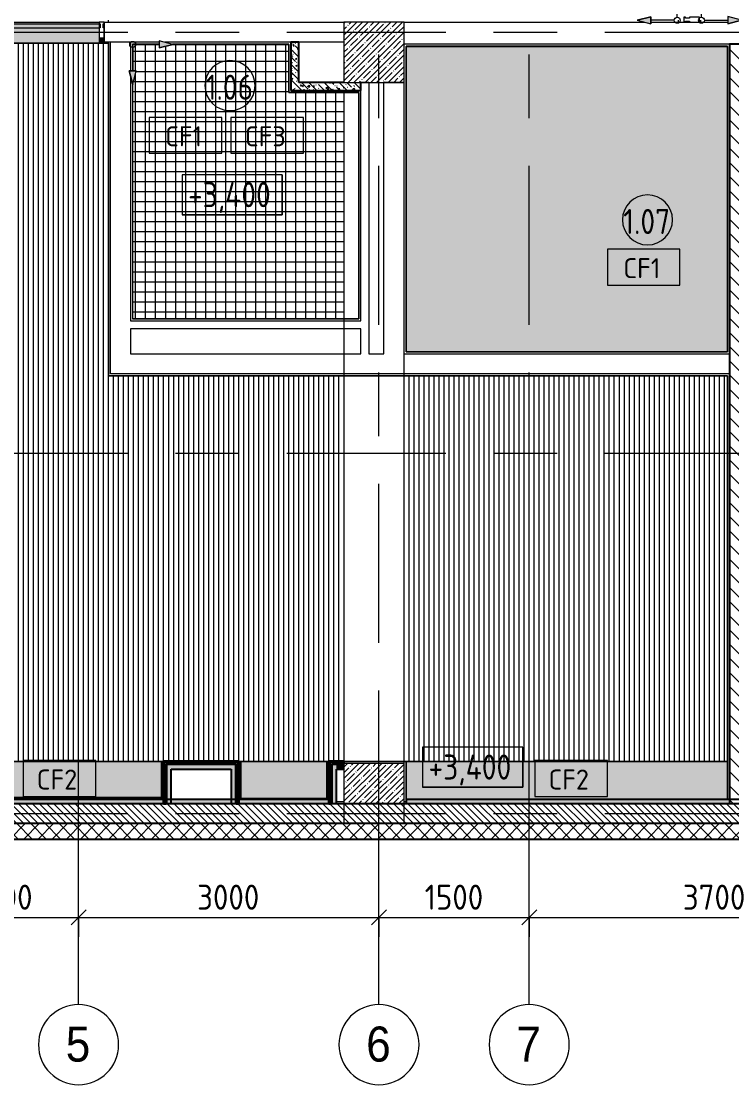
# Model space of a CAD drawing. Header units: millimetres. Extents: x -4196 to 190310, y -8553 to 29000.
# Drawn here: x 13438 to 20532, y -2706 to 7910 of the extents above; entities that cross this region are included whole.
import ezdxf

# ---------------------------------------------------------------- set-up
doc = ezdxf.new("R2010")
doc.units = ezdxf.units.MM
doc.linetypes.add('Осевая', pattern=[3175, 635, -476.25, 1587.5, -476.25])
for name, color, linetype, lineweight in [('A-ANNO-DIMS', 7, 'Continuous', 9), ('A-ANNO-DIMS-100', 7, 'Continuous', 9), ('A-AREA-IDEN', 7, 'Continuous', 9), ('A-CLNG', 7, 'Continuous', 9), ('A-CLNG-IDEN', 7, 'Continuous', 9), ('A-CLNG-PATT', 7, 'Continuous', 9), ('A-DETL-GENF', 7, 'Continuous', 9), ('A-FLOR', 7, 'Continuous', 9), ('A-GLAZ-CWMG', 7, 'Continuous', 9), ('A-WALL', 7, 'Continuous', 9), ('G-ANNO-DIMS', 7, 'Continuous', 9), ('I-WALL', 7, 'Continuous', 9), ('S-COLS', 7, 'Continuous', 9), ('Оси', 7, 'Continuous', 9), ('Оси-1', 7, 'Continuous', 20), ('Оси-2', 7, 'Осевая', 9)]:
    doc.layers.add(name, color=color, linetype=linetype, lineweight=lineweight)
for name, color, linetype, lineweight, true_color in [('A-WALL-1', 7, 'Continuous', 35, 0x3c3c3c), ('A-WALL-2', 7, 'Continuous', 25, 0x3c3c3c), ('A-WALL-FNSH-1', 7, 'Continuous', 9, 0x3c3c3c), ('A-WALL-FNSH-2', 7, 'Continuous', 13, 0x3c3c3c)]:
    doc.layers.add(name, color=color, linetype=linetype, lineweight=lineweight, true_color=true_color)
doc.styles.add('Arial', font='arial.ttf', dxfattribs={"width": 0.9, "height": 350})
doc.styles.add('GOST Common', font='GOST_Common.ttf', dxfattribs={"width": 0.9, "height": 250})
doc.styles.add('GOST Common_1', font='GOST_Common.ttf', dxfattribs={"height": 200})
doc.styles.add('ISOCPEUR', font='isocpeur.ttf', dxfattribs={"width": 0.9, "height": 250})
doc.dimstyles.new('ISO-2_5_0_9К_БОЛЬШОЙ', dxfattribs={"dimscale": 304.8, "dimtxt": 248.995294, "dimasz": 0.492126, "dimexe": 0.393701, "dimexo": 0.984252, "dimgap": 0, "dimtad": 1, "dimdec": 0, "dimrnd": 10, "dimzin": 0, "dimdsep": 46, "dimtxsty": 'ISOCPEUR', "dimblk1": 'OBLIQUE', "dimblk2": 'OBLIQUE', "dimsah": 1, "dimcen": 0.09, "dimdle": 0.393701, "dimazin": 0, "dimtfac": 1, "dimtdec": 4, "dimtix": 1, "dimtmove": 0, "dimatfit": 3, "dimfxl": 1, "dimtvp": 1, "dimtolj": 1, "dimtzin": 0, "dimarcsym": 2})
pattern_1 = [(135, (0, 0), (-75.43415, -75.43415), [106.68, -17.78, 3.556, -17.78]), (135, (0, 75.39), (-75.43415, -75.43415), []), (50, (0, 0), (127.5292, -11.1576), [13.335, -146.685]), (355, (0, 0), (-24.6697, 133.74), [10.668, -117.348]), (100.451, (10.63, -0.93), (102.8597, 122.5818), [11.333, -124.663]), (46.184, (0, 35.56), (189.7552, -29.4304), [20.002, -220.027]), (96.636, (15.81, 33.1), (166.1822, 173.1996), [17, -186.995]), (351.184, (0, 35.56), (166.184, 173.1976), [16.002, -176.022]), (21, (17.78, 26.67), (106.13027, -71.586), [13.335, -146.685]), (326, (17.78, 26.67), (43.2619, 128.93175), [10.668, -117.348]), (71.451, (26.62, 20.7), (149.392, 57.34505), [11.333, -124.663]), (37.5, (0, 0), (2.16223, 59.18836), [3.353, -112.573, 3.353, -115.773, -117.793]), (37.5, (0, 0), (2.16223, 59.18836), [-235.052, 3.353, -114.44]), (7.5, (0, 0), (46.77386, 70.12615), [3.353, -64.567, 3.353, -109.906, -44.894]), (7.5, (0, 0), (46.77386, 70.12615), [-181.178, 3.353, -41.542]), (327.5, (-39.65, 0), (94.91367, -4.01009), [3.353, -41.097, 3.353, -135.331, -184.023]), (327.5, (-39.65, 0), (94.91367, -4.01009), [-183.134, 3.353, -180.67]), (317.5, (-57.43, 0), (103.69057, 17.79882), [3.353, -54.432, 3.353, -88.748, -130.683]), (317.5, (-57.43, 0), (103.69057, 17.79882), [-149.885, 3.353, -127.33])]
pattern_2 = [(0, (0, 0), (121.92, 30.48), [10.058, -81.382, 10.058, -81.382, -487.68]), (0, (0, 0), (121.92, 30.48), [-182.88, 10.058, -172.822, 10.058, -81.382, -213.36]), (0, (0, 0), (121.92, 30.48), [-457.2, 10.058, -50.902, 10.058, -142.342]), (120, (45.72, 15.24), (-87.356454, 90.345817), [10.058, -81.382, 10.058, -81.382, -487.68]), (120, (45.72, 15.24), (-87.356454, 90.345817), [-182.88, 10.058, -172.822, 10.058, -81.382, -213.36]), (120, (45.72, 15.24), (-87.356454, 90.345817), [-457.2, 10.058, -50.902, 10.058, -142.342]), (240, (60.96, 76.2), (-34.563546, -120.825817), [10.058, -81.382, 10.058, -81.382, -487.68]), (240, (60.96, 76.2), (-34.563546, -120.825817), [-182.88, 10.058, -172.822, 10.058, -81.382, -213.36]), (240, (60.96, 76.2), (-34.563546, -120.825817), [-457.2, 10.058, -50.902, 10.058, -142.342])]
pattern_3 = [(45, (0, 0), (-106.066, 106.066), []), (135, (0, 0), (-106.066, -106.066), [])]

# ---------------------------------------------------------------- blocks, each defined once
blk = doc.blocks.new('BSC_Колонна _Прямоугольная - 600х600-V53-План потолков с обозначением видов отделки и геометрии 1 этажа в осях 1-12')
at = {"layer": 'S-COLS'}
h = blk.add_hatch(dxfattribs=at)
h.set_pattern_fill('FP_71', color=256, style=0, pattern_type=2)
h.set_pattern_definition([(45, (-16960, -7600), (-57.02463, 57.02463), []), (45, (-16902.975, -7600), (-57.02463, 57.02463), [100.806, -20.161, 3.353, -16.808])])
h.paths.add_polyline_path([(100, -300), (300, -300), (300, 300), (-300, 300), (-300, -300), (-189, -300)])
for p, q in [((300, 300), (-300, 300)), ((-300, 300), (-300, -300)), ((300, -300), (300, 300)), ((-300, -300), (300, -300))]:
    blk.add_line(p, q, dxfattribs=at)
blk = doc.blocks.new('Прямоугольный импост - Импост структурный с накладкой - 190мм-33226260-План потолков с обозначением видов отделки и геометрии 1 этажа в осях 1-12')
at = {"layer": 'A-GLAZ-CWMG'}
for points in [[(12875, 7883), (14215, 7883), (14215, 7900), (12875, 7900)], [(12959, 7843), (14215, 7843), (14215, 7883), (12875, 7883), (12875, 7843)], [(14119, 7693), (14215, 7693), (14215, 7843), (12875, 7843), (12875, 7693)]]:
    blk.add_hatch(color=256, dxfattribs=at).paths.add_polyline_path(points)
for p, q in [((12875, 7883), (12875, 7900)), ((12875, 7900), (14215, 7900)), ((12875, 7843), (12875, 7883)), ((12875, 7883), (14215, 7883)), ((14215, 7900), (14215, 7883)), ((14215, 7883), (14215, 7843)), ((12875, 7693), (12875, 7843)), ((12875, 7843), (14215, 7843)), ((14215, 7843), (14215, 7693)), ((12875, 7693), (14215, 7693))]:
    blk.add_line(p, q, dxfattribs=at)
blk = doc.blocks.new('Прямоугольный импост - Импост структурный с накладкой - 190мм-33226835-План потолков с обозначением видов отделки и геометрии 1 этажа в осях 1-12')
at = {"layer": 'A-GLAZ-CWMG'}
blk.add_hatch(color=256, dxfattribs=at).paths.add_polyline_path([(-50, 190), (0, 190), (0, 140), (-50, 140), (-50, 183)])
blk.add_line((0, 190), (0, 183), dxfattribs=at)
blk = doc.blocks.new('Прямоугольный импост - Импост структурный с накладкой - 160мм Темный-33226830-План потолков с обозначением видов отделки и геометрии 1 этажа в осях 1-12')
at = {"layer": 'A-GLAZ-CWMG'}
for p, q in [((-50, 40), (-50, 140)), ((-50, 140), (0, 140)), ((0, 140), (0, 40)), ((-40, 40), (-50, 40)), ((-50, -17), (-50, 0)), ((-50, 0), (-40, 0)), ((-40, 0), (-40, 40)), ((0, 40), (-10, 40)), ((-10, 40), (-10, 0)), ((0, -17), (-50, -17)), ((-10, 0), (0, 0)), ((0, 0), (0, -17))]:
    blk.add_line(p, q, dxfattribs=at)
blk = doc.blocks.new('Прямоугольный импост - Импост структурный с накладкой - 160мм Темный-32772041-План потолков с обозначением видов отделки и геометрии 1 этажа в осях 1-12')
at = {"layer": 'A-GLAZ-CWMG'}
for p, q in [((-50, 0), (-50, 17)), ((-50, 17), (0, 17)), ((-40, 0), (-50, 0)), ((-40, -40), (-40, 0)), ((-10, 0), (-10, -40)), ((0, 0), (-10, 0)), ((0, 17), (0, 0)), ((-50, -140), (-50, -40)), ((-50, -40), (-40, -40)), ((-10, -40), (0, -40)), ((0, -40), (0, -140)), ((0, -140), (-50, -140))]:
    blk.add_line(p, q, dxfattribs=at)
blk = doc.blocks.new('Начало раскладки_красным - Начало раскладки_красным-26112293-План потолков с обозначением видов отделки и геометрии 1 этажа в осях 1-12')
at = {"layer": 'A-DETL-GENF'}
for points in [[(-36, 265), (36, 265), (0, 400), (-20, 327)], [(265, -36), (400, 0), (265, 36), (265, -29)]]:
    blk.add_hatch(color=256, dxfattribs=at).paths.add_polyline_path(points)
for p, q in [((0, 400), (-36, 265)), ((0, 400), (-36, 265)), ((36, 265), (0, 400)), ((0, 400), (36, 265)), ((-36, 265), (36, 265)), ((-36, 265), (36, 265)), ((0, 30), (0, 265)), ((30, 0), (265, 0)), ((400, 0), (265, 36)), ((265, 36), (265, -36)), ((400, 0), (265, 36)), ((265, 36), (265, -36)), ((400, 0), (265, -36)), ((265, -36), (400, 0))]:
    blk.add_line(p, q, dxfattribs=at)
blk.add_circle((0, 0), 30, dxfattribs=at)
blk = doc.blocks.new('Начало раскладки_красным - Начало раскладки_красным-26104805-План потолков с обозначением видов отделки и геометрии 1 этажа в осях 1-12')
at = {"layer": 'A-DETL-GENF'}
for points in [[(-36, 265), (36, 265), (0, 400)], [(-265, -36), (-265, 36), (-400, 0), (-326, -20)]]:
    blk.add_hatch(color=256, dxfattribs=at).paths.add_polyline_path(points)
for p, q in [((0, 400), (-36, 265)), ((0, 400), (-36, 265)), ((36, 265), (0, 400)), ((0, 400), (36, 265)), ((-36, 265), (36, 265)), ((-36, 265), (36, 265)), ((0, 30), (0, 265)), ((-265, 36), (-400, 0)), ((-400, 0), (-265, 36)), ((-400, 0), (-265, -36)), ((-400, 0), (-265, -36)), ((-265, -36), (-265, 36)), ((-265, 36), (-265, -36)), ((-30, 0), (-265, 0))]:
    blk.add_line(p, q, dxfattribs=at)
blk.add_circle((0, 0), 30, dxfattribs=at)
blk = doc.blocks.new('Начало раскладки_красным - Начало раскладки_красным-26112907-План потолков с обозначением видов отделки и геометрии 1 этажа в осях 1-12')
at = {"layer": 'A-DETL-GENF'}
for points in [[(265, -36), (400, 0), (265, 36), (265, 1)], [(0, -400), (36, -265), (-36, -265), (0, -399)]]:
    blk.add_hatch(color=256, dxfattribs=at).paths.add_polyline_path(points)
for p, q in [((30, 0), (265, 0)), ((400, 0), (265, 36)), ((265, 36), (265, -36)), ((400, 0), (265, 36)), ((265, 36), (265, -36)), ((400, 0), (265, -36)), ((0, -30), (0, -265)), ((265, -36), (400, 0)), ((36, -265), (-36, -265)), ((-36, -265), (0, -400)), ((0, -400), (-36, -265)), ((-36, -265), (36, -265)), ((0, -400), (36, -265)), ((0, -400), (36, -265))]:
    blk.add_line(p, q, dxfattribs=at)
blk.add_circle((0, 0), 30, dxfattribs=at)
blk = doc.blocks.new('Ось сетки - D8-29747960-План потолков с обозначением видов отделки и геометрии 1 этажа в осях 1-12')
at = {"layer": 'Оси-1'}
for start, end in [(360, 180), (180, 360)]:
    blk.add_arc((0, 0), 4, start, end, dxfattribs=at)
blk = doc.blocks.new('DIMBLOCK4-План потолков с обозначением видов отделки и геометрии 1 этажа в осях 1-12')
at = {"layer": 'A-ANNO-DIMS-100'}
for p, q in [((12510, -1230), (12510, -916)), ((14010, -1230), (14010, -916)), ((12510, -1036), (14010, -1036)), ((12510, -1036), (12510, -1230)), ((14010, -1036), (14010, -1230))]:
    blk.add_line(p, q, dxfattribs=at)
at = {"layer": 'A-ANNO-DIMS-100', "lineweight": 20}
for p, q in [((12510, -1036), (12435, -1111)), ((12510, -1036), (12585, -961)), ((14010, -1036), (13935, -1111)), ((14010, -1036), (14085, -961))]:
    blk.add_line(p, q, dxfattribs=at)
at = {"layer": 'A-ANNO-DIMS-100', "color": 0, "insert": (12966, -709), "char_height": 250, "width": 706.76, "attachment_point": 1, "line_spacing_factor": 1.149209, "style": 'ISOCPEUR'}
blk.add_mtext('1500', dxfattribs=at)
blk = doc.blocks.new('_Oblique')
at = {"color": 0, "linetype": 'ByBlock', "lineweight": -2}
blk.add_line((-0.5, -0.5), (0.5, 0.5), dxfattribs=at)
blk = doc.blocks.new('DIMBLOCK5-План потолков с обозначением видов отделки и геометрии 1 этажа в осях 1-12')
at = {"layer": 'A-ANNO-DIMS-100'}
for p, q in [((14010, -1230), (14010, -916)), ((17010, -1230), (17010, -916)), ((14010, -1036), (17010, -1036)), ((14010, -1036), (14010, -1230)), ((17010, -1036), (17010, -1230))]:
    blk.add_line(p, q, dxfattribs=at)
at = {"layer": 'A-ANNO-DIMS-100', "lineweight": 20}
for p, q in [((14010, -1036), (13935, -1111)), ((14010, -1036), (14085, -961)), ((17010, -1036), (16935, -1111)), ((17010, -1036), (17085, -961))]:
    blk.add_line(p, q, dxfattribs=at)
at = {"layer": 'A-ANNO-DIMS-100', "color": 0, "insert": (15194, -709), "char_height": 250, "width": 758.48, "attachment_point": 1, "line_spacing_factor": 1.149209, "style": 'ISOCPEUR'}
blk.add_mtext('3000', dxfattribs=at)
blk = doc.blocks.new('DIMBLOCK6-План потолков с обозначением видов отделки и геометрии 1 этажа в осях 1-12')
at = {"layer": 'A-ANNO-DIMS-100'}
for p, q in [((17010, -1230), (17010, -916)), ((18510, -1230), (18510, -916)), ((17010, -1036), (18510, -1036)), ((17010, -1036), (17010, -1230)), ((18510, -1036), (18510, -1230))]:
    blk.add_line(p, q, dxfattribs=at)
at = {"layer": 'A-ANNO-DIMS-100', "lineweight": 20}
for p, q in [((17010, -1036), (16935, -1111)), ((17010, -1036), (17085, -961)), ((18510, -1036), (18435, -1111)), ((18510, -1036), (18585, -961))]:
    blk.add_line(p, q, dxfattribs=at)
at = {"layer": 'A-ANNO-DIMS-100', "color": 0, "insert": (17466, -709), "char_height": 250, "width": 706.76, "attachment_point": 1, "line_spacing_factor": 1.149209, "style": 'ISOCPEUR'}
blk.add_mtext('1500', dxfattribs=at)
blk = doc.blocks.new('DIMBLOCK7-План потолков с обозначением видов отделки и геометрии 1 этажа в осях 1-12')
at = {"layer": 'A-ANNO-DIMS-100'}
for p, q in [((18510, -1230), (18510, -916)), ((22210, -1230), (22210, -916)), ((18510, -1036), (22210, -1036)), ((18510, -1036), (18510, -1230)), ((22210, -1036), (22210, -1230))]:
    blk.add_line(p, q, dxfattribs=at)
at = {"layer": 'A-ANNO-DIMS-100', "lineweight": 20}
for p, q in [((18510, -1036), (18435, -1111)), ((18510, -1036), (18585, -961)), ((22210, -1036), (22135, -1111)), ((22210, -1036), (22285, -961))]:
    blk.add_line(p, q, dxfattribs=at)
at = {"layer": 'A-ANNO-DIMS-100', "color": 0, "insert": (20044, -709), "char_height": 250, "width": 758.48, "attachment_point": 1, "line_spacing_factor": 1.149209, "style": 'ISOCPEUR'}
blk.add_mtext('3700', dxfattribs=at)
blk = doc.blocks.new('Марка_Помещения - Номер-25198446-План потолков с обозначением видов отделки и геометрии 1 этажа в осях 1-12')
at = {"layer": 'A-AREA-IDEN'}
for start, end in [(360, 180), (180, 360)]:
    blk.add_arc((0, 0), 2.5, start, end, dxfattribs=at)
blk = doc.blocks.new('М_потолков - Марка_ Имя типа-25382930-План потолков с обозначением видов отделки и геометрии 1 этажа в осях 1-12')
at = {"layer": 'A-CLNG-IDEN'}
for p, q in [((3.625, 1.984375), (-3.625, 1.984375)), ((-3.625, 1.984375), (-3.625, -1.59375)), ((3.625, -1.59375), (3.625, 1.984375)), ((-3.625, -1.59375), (3.625, -1.59375))]:
    blk.add_line(p, q, dxfattribs=at)
blk = doc.blocks.new('Высотные отметки - 10х4_h_-17668695-План потолков с обозначением видов отделки и геометрии 1 этажа в осях 1-12')
at = {"layer": 'G-ANNO-DIMS'}
for p, q in [((-5, 4), (-5, 0)), ((5, 4), (-5, 4)), ((5, 4), (-5, 4)), ((-5, 4), (-5, 0)), ((5, 4), (5, 0)), ((5, 0), (5, 4)), ((5, 0), (-5, 0)), ((-5, 0), (5, 0))]:
    blk.add_line(p, q, dxfattribs=at)

msp = doc.modelspace()

# ---------------------------------------------------------------- hatches: boundary and pattern name
at = {"layer": 'A-CLNG-PATT'}
h = msp.add_hatch(dxfattribs=at)
h.set_pattern_fill('FP_82', color=256, style=0, pattern_type=2)
h.set_pattern_definition([(90, (8860, 9760.774), (-50, 3e-15), [])])
h.paths.add_polyline_path([(9476.8, 521), (12160, 521), (12160, 7050), (11460, 7050), (11460, 7680), (8760, 7680), (8760, 7120), (8260, 7120), (8260, 521), (8813.6, 521)])
h.paths.add_polyline_path([(16660, 521), (16660, 4370), (14310, 4370), (14310, 7693), (12780, 7693), (12780, 7050), (12760, 7050), (12760, 521), (16108.2, 521)])
h.paths.add_polyline_path([(20490, 521), (20490, 4370), (17260, 4370), (17260, 521), (20299.5, 521)])
h.paths.add_polyline_path([(7660, 521), (7660, 7120), (7640, 7120), (7640, 7693), (3750, 7693), (3750, 916.4), (3785.1, 785.8), (3750, 785.7), (3750, 521), (4013.8, 521), (4013.7, 557.4), (4149, 521), (7487.3, 521)])
h = msp.add_hatch(dxfattribs=at)
h.set_pattern_fill('FP_94', color=256, style=0, pattern_type=2)
h.set_pattern_definition([(270, (15680.02, 6310), (100, 6e-15), []), (0, (15680.02, 6310), (0, 100), [])])
h.paths.add_polyline_path([(16660, 4940), (16660, 7200), (16110, 7200), (16110, 7680), (14951, 7679.2), (14815.8, 7642.9), (14815.7, 7680), (14550, 7680), (14550, 7414.2), (14587.4, 7414.3), (14551, 7280), (14550, 7280), (14550, 4940), (15873.8, 4940)])
msp.add_hatch(color=256, dxfattribs=at).paths.add_polyline_path([(18986.5, 4610), (20490, 4610), (20490, 7660), (17280, 7660), (17280, 4610)])
h = msp.add_hatch(color=256, dxfattribs=at)
h.paths.add_polyline_path([(17280, 140), (20490, 140), (20490, 520), (17280, 520), (17280, 500)])
h.paths.add_polyline_path([(3750, 140), (6810, 140), (6809, 521), (4148.1, 521), (4013.8, 484.9), (4013.7, 521), (3750, 521), (3750, 150)])
h.paths.add_polyline_path([(8813.6, 140), (9338.7, 140), (9338.7, 521), (8280.7, 521), (8280.7, 140)])
h.paths.add_polyline_path([(16108.2, 140.5), (16488.8, 140.5), (16488.8, 521), (15631, 521), (15631, 140.5)])
h.paths.add_polyline_path([(12139, 140.6), (12139, 520), (9930, 520), (9930, 140.6), (11466.2, 140.6)])
h.paths.add_polyline_path([(12792.5, 141), (14839, 141), (14839, 521), (12781, 521), (12781, 141)])
at = {"layer": 'A-WALL'}
h = msp.add_hatch(dxfattribs=at)
h.set_pattern_fill('FP_30', color=256, style=0, pattern_type=2)
h.set_pattern_definition([(135, (0, 0), (-35.35534, -35.35534), [])])
h.paths.add_polyline_path([(29209.7, -100), (29209.7, 100), (26160, 100), (26160, -100), (28707.9, -100)])
h.paths.add_polyline_path([(4171.6, -100), (21910, -100), (21910, 100), (3730, 100), (3730, -100)])
h.paths.add_polyline_path([(25560, -100), (25560, 100), (22510, 100), (22510, -100), (24729.1, -100)])
h = msp.add_hatch(dxfattribs=at)
h.set_pattern_fill('FP_6', color=256, style=0, pattern_type=2)
h.set_pattern_definition([(45, (0, 0), (-70.71068, 70.71068), []), (135, (0, 0), (-70.71068, -70.71068), [])])
h.paths.add_polyline_path([(18097.6, -250), (37991.9, -250), (37991.9, -100), (-260, -100), (-260, -250), (16771.3, -250)])
at = {"layer": 'I-WALL'}
h = msp.add_hatch(dxfattribs=at)
h.set_pattern_fill('FP_39', color=256, style=0, pattern_type=2)
h.set_pattern_definition(pattern_1)
h.paths.add_polyline_path([(16210, 7220), (16210, 7700), (16130, 7700), (16130, 7220)])
h = msp.add_hatch(dxfattribs=at)
h.set_pattern_fill('FP_19', color=256, style=0, pattern_type=2)
h.set_pattern_definition([(135, (0, 0), (-70.7107, -70.7107), [])])
h.paths.add_polyline_path([(20710, 100), (20710, 6154.4), (20693.9, 6214.2), (20710, 6214.3), (20710, 6743.8), (20693.6, 6743.8), (20710, 6805.1), (20709.6, 7680), (20510, 7680), (20510, 100)])
h = msp.add_hatch(dxfattribs=at)
h.set_pattern_fill('FP_39', color=256, style=0, pattern_type=2)
h.set_pattern_definition(pattern_1)
h.paths.add_polyline_path([(16810, 7220), (16830, 7220), (16830, 7300), (16210, 7300), (16210, 7220), (16771.3, 7220)])
h = msp.add_hatch(dxfattribs=at)
h.set_pattern_fill('FP_88', color=256, style=0, pattern_type=2)
h.set_pattern_definition(pattern_3)
h.paths.add_polyline_path([(14860, 140), (14872.5, 141), (14872.5, 520), (14860, 520), (14860, 141)])
h = msp.add_hatch(dxfattribs=at)
h.set_pattern_fill('FP_88', color=256, style=0, pattern_type=2)
h.set_pattern_definition(pattern_3)
h.paths.add_polyline_path([(15610, 507.5), (15610, 520), (14872.5, 519.7), (14872.5, 507.5), (15597.5, 507.5)])
h = msp.add_hatch(dxfattribs=at)
h.set_pattern_fill('FP_88', color=256, style=0, pattern_type=2)
h.set_pattern_definition(pattern_3)
h.paths.add_polyline_path([(14872.5, 140), (14885, 141), (14885, 507.5), (14872.5, 507.5), (14872.5, 141)])
h = msp.add_hatch(dxfattribs=at)
h.set_pattern_fill('FP_88', color=256, style=0, pattern_type=2)
h.set_pattern_definition(pattern_3)
h.paths.add_polyline_path([(15597.5, 495), (15597.5, 507.5), (14885, 507.5), (14885, 495), (15585, 495)])
for points in [[(14885, 140), (14935, 141), (14935, 495), (14885, 495), (14885, 141)], [(15445.1, 445), (15585, 445), (15585, 495), (14935, 495), (14935, 445)], [(15585, 140), (15585, 445), (15535, 445), (15535, 140)], [(16585, 100), (16585, 495), (16535, 495), (16535, 100)], [(16660, 445), (16660, 495), (16585, 495), (16585, 445)]]:
    msp.add_hatch(color=256, dxfattribs=at).paths.add_polyline_path(points)
h = msp.add_hatch(dxfattribs=at)
h.set_pattern_fill('FP_88', color=256, style=0, pattern_type=2)
h.set_pattern_definition(pattern_3)
h.paths.add_polyline_path([(15596.1, 140), (15597.5, 140.5), (15597.5, 495), (15585, 495), (15585, 140)])
h = msp.add_hatch(dxfattribs=at)
h.set_pattern_fill('FP_88', color=256, style=0, pattern_type=2)
h.set_pattern_definition(pattern_3)
h.paths.add_polyline_path([(15610, 140), (15610, 507.5), (15597.5, 507.5), (15597.5, 140), (15608.6, 140)])
h = msp.add_hatch(dxfattribs=at)
h.set_pattern_fill('FP_88', color=256, style=0, pattern_type=2)
h.set_pattern_definition(pattern_3)
h.paths.add_polyline_path([(16510, 100), (16522.5, 100), (16522.5, 520), (16510, 520), (16510, 111.5)])
h = msp.add_hatch(dxfattribs=at)
h.set_pattern_fill('FP_88', color=256, style=0, pattern_type=2)
h.set_pattern_definition(pattern_3)
h.paths.add_polyline_path([(16535, 507.5), (16660, 507.5), (16660, 520), (16522.5, 520), (16522.5, 507.5)])
h = msp.add_hatch(dxfattribs=at)
h.set_pattern_fill('FP_88', color=256, style=0, pattern_type=2)
h.set_pattern_definition(pattern_3)
h.paths.add_polyline_path([(16522.5, 100), (16535, 100), (16535, 507.5), (16522.5, 507.5), (16522.5, 112.2)])
h = msp.add_hatch(dxfattribs=at)
h.set_pattern_fill('FP_88', color=256, style=0, pattern_type=2)
h.set_pattern_definition(pattern_3)
h.paths.add_polyline_path([(16535, 495), (16660, 495), (16660, 507.5), (16535, 507.5), (16535, 500)])
h = msp.add_hatch(dxfattribs=at)
h.set_pattern_fill('FP_80', color=256, style=0, pattern_type=2)
h.set_pattern_definition(pattern_2)
h.paths.add_polyline_path([(16108.2, 100), (16510, 100), (16510, 140), (12760, 140), (12760, 100), (15445.1, 100)])
h = msp.add_hatch(dxfattribs=at)
h.set_pattern_fill('FP_80', color=256, style=0, pattern_type=2)
h.set_pattern_definition(pattern_2)
h.paths.add_polyline_path([(21910, 100), (21910, 140), (20710, 140), (20710, 100), (20750.2, 100)])
h.paths.add_polyline_path([(17280, 100), (20510, 100), (20510, 140), (17280, 140), (17280, 120)])
at = {"layer": 'S-COLS'}
h = msp.add_hatch(dxfattribs=at)
h.set_pattern_fill('FP_1', color=256, style=0, pattern_type=2)
h.set_pattern_definition([(45, (0, 0), (-57.02463, 57.02463), []), (45, (57.025, 0), (-57.02463, 57.02463), [100.806, -20.161, 3.353, -16.808])])
h.paths.add_polyline_path([(17260, 100), (17260, 500), (16660, 500), (16660, 100), (16771.3, 100)])

# ---------------------------------------------------------------- linework, layer by layer
at = {"layer": 'A-CLNG'}
for p, q in [((6810, 521), (20490, 521)), ((14839, 521.5), (12781, 521.5)), ((14839, 521), (14839, 521.5)), ((16488.8, 521), (15631, 521)), ((20490, 520), (17280, 520)), ((15631, 140.5), (16488.8, 140.5))]:
    msp.add_line(p, q, dxfattribs=at)
at = {"layer": 'A-FLOR'}
for p, q in [((16660, 7220), (16660, 520)), ((17260, 500), (17260, 7300)), ((17260, 500), (16660, 500))]:
    msp.add_line(p, q, dxfattribs=at)
at = {"layer": 'A-WALL'}
for p, q in [((14872.5, 507.5), (14872.5, 100)), ((15597.5, 507.5), (14872.5, 507.5)), ((15597.5, 100), (15597.5, 507.5)), ((16522.5, 507.5), (16522.5, 100)), ((16660, 507.5), (16522.5, 507.5)), ((-260, -250), (37991.9, -250))]:
    msp.add_line(p, q, dxfattribs=at)
at = {"layer": 'A-WALL-1'}
for p, q in [((14860, 520), (14860, 100)), ((15610, 520), (14860, 520)), ((14885, 495), (14885, 100)), ((15585, 495), (14885, 495)), ((15585, 100), (15585, 495)), ((15610, 100), (15610, 520)), ((16510, 520), (16510, 100)), ((16660, 520), (16510, 520)), ((16535, 495), (16535, 100)), ((16660, 495), (16535, 495)), ((16660, 495), (16660, 520)), ((14860, 100), (14885, 100)), ((15585, 100), (15610, 100)), ((16510, 100), (16535, 100))]:
    msp.add_line(p, q, dxfattribs=at)
at = {"layer": 'A-WALL-2'}
for p, q in [((16130, 7700), (16130, 7220)), ((16210, 7700), (16130, 7700)), ((16210, 7300), (16210, 7700)), ((20510, 7680), (20510, 100)), ((20710, 7680), (20510, 7680)), ((16130, 7220), (16830, 7220)), ((16660, 7300), (16210, 7300)), ((16830, 7220), (16830, 7300)), ((14935, 100), (14935, 445)), ((14935, 445), (15535, 445)), ((15535, 445), (15535, 100)), ((16585, 100), (16585, 445)), ((16585, 445), (16660, 445)), ((16660, 445), (16660, 495)), ((16510, 140), (12760, 140)), ((21910, 140), (17280, 140)), ((17280, 140), (17280, 100)), ((3730, 100), (21910, 100)), ((21910, -100), (3730, -100))]:
    msp.add_line(p, q, dxfattribs=at)
at = {"layer": 'A-WALL-FNSH-1'}
msp.add_line((-268, -258), (37991.9, -258), dxfattribs=at)
at = {"layer": 'A-WALL-FNSH-2'}
for p, q in [((14310, 7693), (12785, 7693)), ((12785, 7692), (14310, 7692)), ((14310, 7690), (14309, 7690)), ((14309, 7690), (14309, 4369)), ((14310, 7692), (14310, 7693)), ((14310, 4370), (14310, 7690)), ((14815.8, 7680), (14550, 7680)), ((14550, 7680), (14550, 7414.2)), ((14551, 7679), (14815.8, 7679)), ((14551, 7414.2), (14551, 7679)), ((16110, 7680), (14948.1, 7680)), ((14950.1, 7679), (16109, 7679)), ((16109, 7679), (16109, 7199)), ((16110, 7200), (16110, 7680)), ((17280, 7660), (17280, 4610)), ((20490, 7660), (17280, 7660)), ((17281, 4611), (17281, 7659)), ((17281, 7659), (20489, 7659)), ((20489, 7659), (20489, 4611)), ((20490, 4610), (20490, 7660)), ((14550, 7283.6), (14550, 4940)), ((14551, 4941), (14551, 7279.9)), ((16109, 7199), (16809, 7199)), ((16810, 7200), (16110, 7200)), ((16809, 7199), (16809, 4941)), ((16810, 4940), (16810, 7200)), ((14550, 4940), (16810, 4940)), ((16809, 4941), (14551, 4941)), ((17280, 4610), (20490, 4610)), ((20489, 4611), (17281, 4611)), ((14309, 4369), (20489, 4369)), ((20490, 4370), (14310, 4370)), ((20489, 4369), (20489, 141)), ((20490, 141), (20490, 4370)), ((15631, 521), (14839, 521)), ((14839, 521), (14839, 141)), ((14840, 520), (15630, 520)), ((14840, 140), (14840, 520)), ((15630, 520), (15630, 140.5)), ((15631, 140.5), (15631, 521)), ((16488.8, 521), (16488.8, 140.5)), ((17281, 521), (16488.8, 521)), ((16489.8, 140.5), (16489.8, 520)), ((16489.8, 520), (17280, 520)), ((17280, 520), (17280, 140)), ((17281, 140), (17281, 521)), ((14839, 141), (12781, 141)), ((15630, 140.5), (15631, 140.5)), ((16488.8, 140.5), (16489.8, 140.5)), ((20489, 141), (20490, 141)), ((-263, -253), (37991.9, -253))]:
    msp.add_line(p, q, dxfattribs=at)
at = {"layer": 'I-WALL'}
for p, q in [((14265, 7900), (14265, 7700)), ((14265, 7900), (16660, 7900)), ((14310, 7900), (14310, 7920)), ((17260, 7900), (19661.9, 7900)), ((19723.2, 7900), (20494.8, 7900)), ((20000, 7900), (20000, 7920)), ((20220, 7920), (20220, 7900)), ((14815.8, 7700), (14265, 7700)), ((14310, 7690), (14310, 7700)), ((14330, 4390), (14330, 7700)), ((14530, 7700), (14530, 7414.2)), ((16130, 7700), (14873.3, 7700)), ((16660, 7700), (16210, 7700)), ((20510, 7680), (17260, 7680)), ((14530, 7358.1), (14530, 4920)), ((16910, 7300), (16830, 7300)), ((16830, 4920), (16830, 7220)), ((16910, 7300), (16910, 4590)), ((17060, 4590), (17060, 7300)), ((17260, 7300), (17060, 7300)), ((14530, 4920), (16830, 4920)), ((16830, 4840), (14530, 4840)), ((14530, 4840), (14530, 4590)), ((16830, 4590), (16830, 4840)), ((14530, 4590), (16830, 4590)), ((16910, 4590), (17060, 4590)), ((17260, 4590), (20510, 4590)), ((20510, 4390), (14330, 4390)), ((16490, 140), (16490, 520)), ((12780, 161.3), (14850, 161.3)), ((14850, 160.3), (12780, 160.3)), ((14850, 161.3), (14850, 160.3)), ((15630, 140.5), (15630, 140)), ((15631, 151), (16490, 151)), ((16490, 150), (15631, 150)), ((16585, 120), (16660, 120)), ((17260, 120), (17280, 120)), ((17280, 141), (20489, 141)), ((20490, 141), (20490, 141)), ((20490, 141), (20490, 140))]:
    msp.add_line(p, q, dxfattribs=at)
at = {"layer": 'S-COLS'}
for p, q in [((17260, 500), (16660, 500)), ((16660, 500), (16660, -100)), ((17260, -100), (17260, 500)), ((16660, -100), (17260, -100))]:
    msp.add_line(p, q, dxfattribs=at)
at = {"layer": 'Оси'}
for p, q in [((14010, -1906.3), (14010, 593.7)), ((17010, -1906.3), (17010, 593.7)), ((18510, -1906.3), (18510, 593.7))]:
    msp.add_line(p, q, dxfattribs=at)
at = {"layer": 'Оси-2'}
for p, q in [((14010, 593.7), (14010, 24898.1)), ((17010, 593.7), (17010, 24898.1)), ((18510, 593.7), (18510, 24898.1)), ((-896.3, 7800), (35990, 7800)), ((-896.3, 3600), (35990, 3600)), ((-896.3, 0), (35990, 0))]:
    msp.add_line(p, q, dxfattribs=at)

# ---------------------------------------------------------------- block references
at = {"layer": 'A-AREA-IDEN', "xscale": 99.99999999999993, "yscale": 99.99999999999993, "zscale": 99.99999999999993}
for p in [(15522.2, 7267.9), (19691.4, 5927.4)]:
    msp.add_blockref('Марка_Помещения - Номер-25198446-План потолков с обозначением видов отделки и геометрии 1 этажа в осях 1-12', p, dxfattribs=at)
at = {"layer": 'A-CLNG-IDEN', "xscale": 99.99999999999993, "yscale": 99.99999999999993, "zscale": 99.99999999999993}
for p in [(15077.6, 6751.9), (15894.6, 6751.9), (19653.2, 5435.5), (13818.6, 330.7), (18928.2, 330.7)]:
    msp.add_blockref('М_потолков - Марка_ Имя типа-25382930-План потолков с обозначением видов отделки и геометрии 1 этажа в осях 1-12', p, dxfattribs=at)
at = {"layer": 'A-DETL-GENF', "rotation": 0.03359668727813597}
for name, p in [('Начало раскладки_красным - Начало раскладки_красным-26104805-План потолков с обозначением видов отделки и геометрии 1 этажа в осях 1-12', (19988, 7920)), ('Начало раскладки_красным - Начало раскладки_красным-26112293-План потолков с обозначением видов отделки и геометрии 1 этажа в осях 1-12', (20230, 7920)), ('Начало раскладки_красным - Начало раскладки_красным-26112907-План потолков с обозначением видов отделки и геометрии 1 этажа в осях 1-12', (14551, 7679))]:
    msp.add_blockref(name, p, dxfattribs=at)
at = {"layer": 'A-GLAZ-CWMG'}
msp.add_blockref('Прямоугольный импост - Импост структурный с накладкой - 190мм-33226260-План потолков с обозначением видов отделки и геометрии 1 этажа в осях 1-12', (0, 0), dxfattribs=at)
at = {"layer": 'A-GLAZ-CWMG', "extrusion": (0, 0, -1)}
for name, p, rotation in [('Прямоугольный импост - Импост структурный с накладкой - 160мм Темный-33226830-План потолков с обозначением видов отделки и геометрии 1 этажа в осях 1-12', (-14265, 7883), 180), ('Прямоугольный импост - Импост структурный с накладкой - 160мм Темный-32772041-План потолков с обозначением видов отделки и геометрии 1 этажа в осях 1-12', (-20070.3, 7900), 270.0000000000001), ('Прямоугольный импост - Импост структурный с накладкой - 190мм-33226835-План потолков с обозначением видов отделки и геометрии 1 этажа в осях 1-12', (-14265, 7883), 180)]:
    msp.add_blockref(name, p, dxfattribs=dict(at, rotation=rotation))
at = {"layer": 'G-ANNO-DIMS', "xscale": 99.99999999999993, "yscale": 99.99999999999993, "zscale": 99.99999999999993}
for p in [(15543.6, 5977.3), (17944.9, 263)]:
    msp.add_blockref('Высотные отметки - 10х4_h_-17668695-План потолков с обозначением видов отделки и геометрии 1 этажа в осях 1-12', p, dxfattribs=at)
at = {"layer": 'S-COLS'}
msp.add_blockref('BSC_Колонна _Прямоугольная - 600х600-V53-План потолков с обозначением видов отделки и геометрии 1 этажа в осях 1-12', (16960, 7600), dxfattribs=at)
at = {"layer": 'Оси-1', "xscale": 99.99999999999993, "yscale": 99.99999999999993, "zscale": 99.99999999999993}
for p in [(14010, -2306.3), (17010, -2306.3), (18510, -2306.3)]:
    msp.add_blockref('Ось сетки - D8-29747960-План потолков с обозначением видов отделки и геометрии 1 этажа в осях 1-12', p, dxfattribs=at)

# ---------------------------------------------------------------- texts
at = {"layer": 'A-AREA-IDEN', "char_height": 250, "width": 606.076, "attachment_point": 1, "style": 'GOST Common'}
for s, insert in [('1.06', (15280.3, 7376.4)), ('1.07', (19449.5, 6036))]:
    msp.add_mtext(s, dxfattribs=dict(at, insert=insert))
at = {"layer": 'A-CLNG-IDEN', "char_height": 200, "attachment_point": 1, "style": 'GOST Common_1'}
for s, insert, width in [('CF1', (14874.8, 6861.6), 472.996), ('CF3', (15671.8, 6861.6), 521.097), ('CF1', (19450.4, 5545.2), 472.996), ('CF2', (13592.8, 440.5), 529.114), ('CF2', (18702.4, 440.5), 529.114)]:
    msp.add_mtext(s, dxfattribs=dict(at, insert=insert, width=width))
at = {"layer": 'G-ANNO-DIMS', "char_height": 250, "width": 1055.976, "attachment_point": 1, "line_spacing_factor": 1.022761, "style": 'GOST Common'}
for insert in [(15103.6, 6304), (17504.9, 589.7)]:
    msp.add_mtext('+3,400', dxfattribs=dict(at, insert=insert))
at = {"layer": 'Оси', "char_height": 350, "width": 303.038, "attachment_point": 1, "style": 'Arial'}
for s, insert in [('\\fArial|b0|i0|c204|p34|;\\W.9;6', (16882.5, -2125.6)), ('\\fArial|b0|i0|c204|p34|;\\W.9;5', (13882.5, -2125.6)), ('\\fArial|b0|i0|c204|p34|;\\W.9;7', (18382.5, -2125.6))]:
    msp.add_mtext(s, dxfattribs=dict(at, insert=insert))

# ---------------------------------------------------------------- dimensions: what is measured, and where the dimension line sits
at = {"layer": 'A-ANNO-DIMS'}
for base, p1, p2, override, picture, middle in [((14010, -1036.1), (12510, -930), (14010, -930), {"dimpost": '<>', "dimfxl": 1500}, 'DIMBLOCK4-План потолков с обозначением видов отделки и геометрии 1 этажа в осях 1-12', (13260, -911.1)), ((17010, -1036.1), (14010, -930), (17010, -930), {"dimpost": '<>', "dimfxl": 3000}, 'DIMBLOCK5-План потолков с обозначением видов отделки и геометрии 1 этажа в осях 1-12', (15510, -911.1)), ((18510, -1036.1), (17010, -930), (18510, -930), {"dimpost": '<>', "dimfxl": 1500}, 'DIMBLOCK6-План потолков с обозначением видов отделки и геометрии 1 этажа в осях 1-12', (17760, -911.1)), ((22210, -1036.1), (18510, -930), (22210, -930), {"dimpost": '<>', "dimfxl": 3700}, 'DIMBLOCK7-План потолков с обозначением видов отделки и геометрии 1 этажа в осях 1-12', (20360, -911.1))]:
    dim = msp.add_linear_dim(base=base, p1=p1, p2=p2, dimstyle='ISO-2_5_0_9К_БОЛЬШОЙ', override=override, dxfattribs=at)
    dim.commit()
    dim.dimension.update_dxf_attribs({"geometry": picture, "text_midpoint": middle})

doc.saveas('drawing.dxf')
